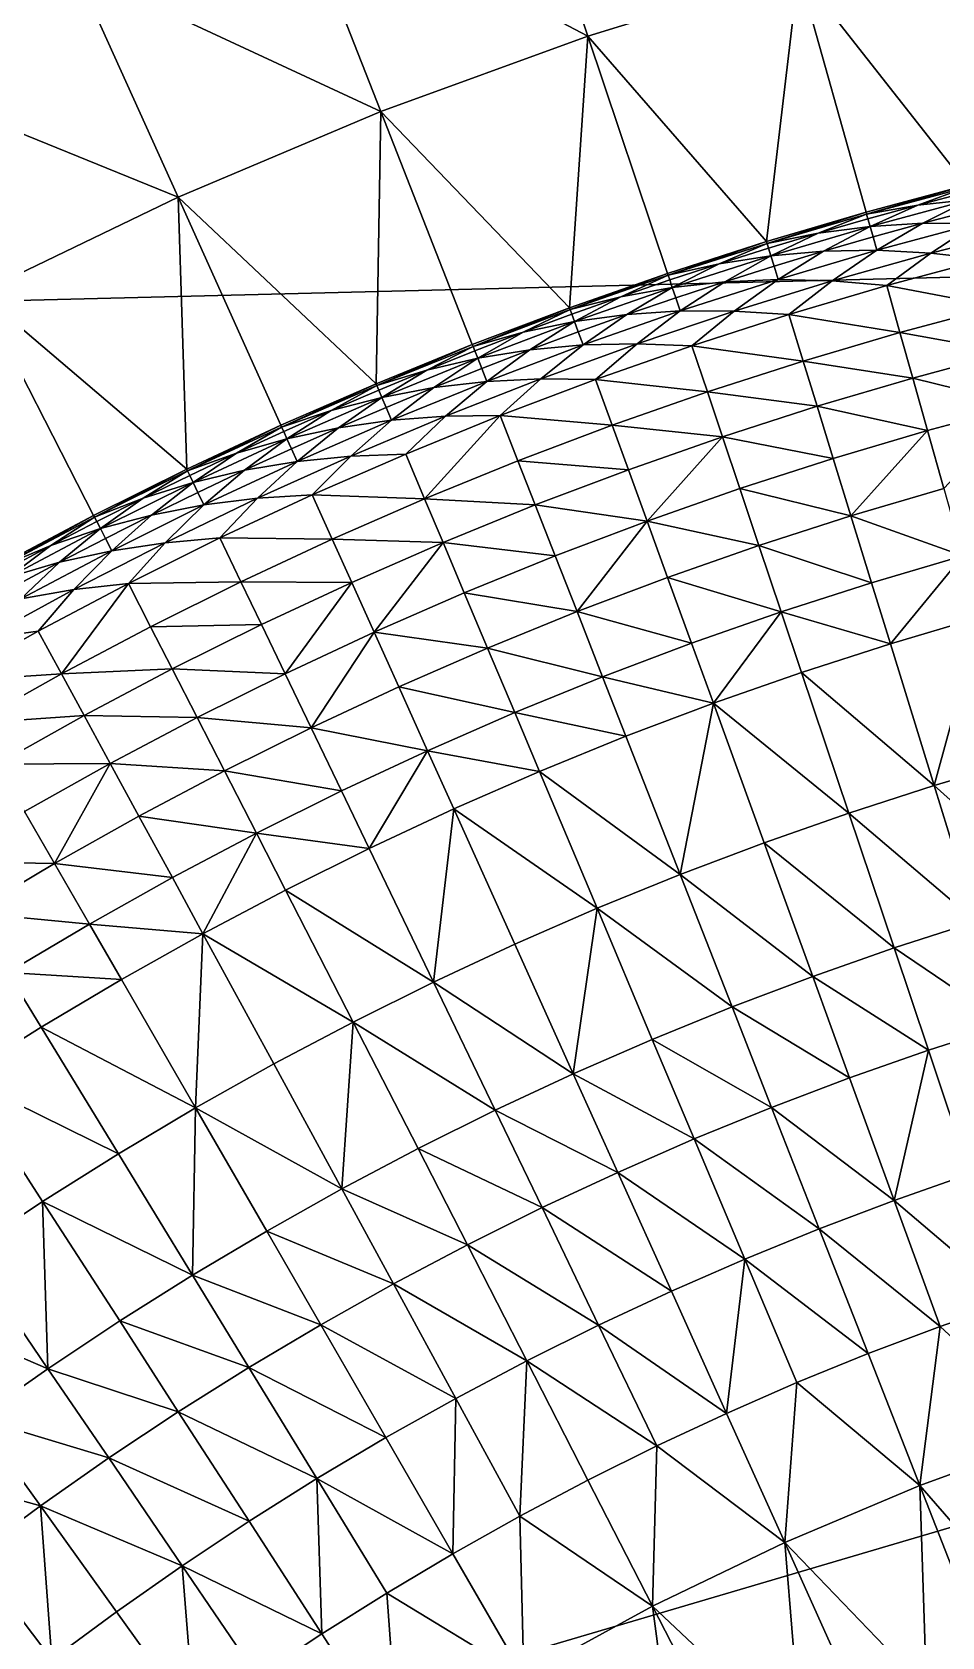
# Model space of a CAD drawing. Header units: millimetres. Extents: x -3250 to 5350, y -3250 to 3250.
# Drawn here: x -1177 to -632, y 1552 to 2515 of the extents above; entities that cross this region are included whole.
import ezdxf

# ---------------------------------------------------------------- set-up
doc = ezdxf.new("R2010")
doc.units = ezdxf.units.MM
doc.header["$MEASUREMENT"] = 0
doc.layers.add('MESH_3D', color=2, linetype='CONTINUOUS')

msp = doc.modelspace()

# ---------------------------------------------------------------- linework, layer by layer
at = {"layer": 'MESH_3D'}
for points in [[(2150.48, 2436.79, 32500), (0, 3250, 32500), (-643.97, 3185.56, 32500)], [(-643.97, 3185.56, 32500), (-1410.12, 2928.15, 32500), (-2269.27, 2326.57, 32500)], [(2150.48, 2436.79, 32500), (-643.97, 3185.56, 32500), (-2269.27, 2326.57, 32500)], [(-1022.95, 2606.45, 24400), (-891.76, 2654.2, 24400), (-843.99, 2512.01, 24200)], [(-891.76, 2654.2, 24400), (-717.73, 2550.95, 24200), (-843.99, 2512.01, 24200)], [(-1345.82, 2625.12, 24600), (-1151.6, 2552.22, 24400), (-1277.39, 2491.64, 24400)], [(-1151.6, 2552.22, 24400), (-1022.95, 2606.45, 24400), (-968.15, 2466.82, 24200)], [(-1022.95, 2606.45, 24400), (-843.99, 2512.01, 24200), (-968.15, 2466.82, 24200)], [(-717.73, 2550.95, 24200), (-589.68, 2583.56, 24200), (-616.89, 2422.69, 24000)], [(-1277.39, 2491.64, 24400), (-1151.6, 2552.22, 24400), (-1089.91, 2415.49, 24200)], [(-1151.6, 2552.22, 24400), (-968.15, 2466.82, 24200), (-1089.91, 2415.49, 24200)], [(-843.99, 2512.01, 24200), (-717.73, 2550.95, 24200), (-736.89, 2388.93, 24000)], [(-717.73, 2550.95, 24200), (-677.1, 2406.56, 24000), (-736.89, 2388.93, 24000)], [(-717.73, 2550.95, 24200), (-616.89, 2422.69, 24000), (-677.1, 2406.56, 24000)], [(-968.15, 2466.82, 24200), (-843.99, 2512.01, 24200), (-855.05, 2349.23, 24000)], [(-843.99, 2512.01, 24200), (-796.22, 2369.82, 24000), (-855.05, 2349.23, 24000)], [(-843.99, 2512.01, 24200), (-736.89, 2388.93, 24000), (-796.22, 2369.82, 24000)], [(-1277.39, 2491.64, 24400), (-1089.91, 2415.49, 24200), (-1208.96, 2358.16, 24200)], [(-1089.91, 2415.49, 24200), (-968.15, 2466.82, 24200), (-971.09, 2303.69, 24000)], [(-968.15, 2466.82, 24200), (-913.35, 2327.18, 24000), (-971.09, 2303.69, 24000)], [(-968.15, 2466.82, 24200), (-855.05, 2349.23, 24000), (-913.35, 2327.18, 24000)], [(2150.48, 2436.79, 32500), (-3128.53, 880.23, 32500), (-2326.57, -2269.27, 32500)], [(2150.48, 2436.79, 32500), (-2269.27, 2326.57, 32500), (-3128.53, 880.23, 32500)], [(2150.48, 2436.79, 32500), (-2326.57, -2269.27, 32500), (3105.61, 957.95, 32500)], [(-1208.96, 2358.16, 24200), (-1089.91, 2415.49, 24200), (-1084.71, 2252.42, 24000)], [(-1089.91, 2415.49, 24200), (-971.09, 2303.69, 24000), (-1028.22, 2278.76, 24000)], [(-1089.91, 2415.49, 24200), (-1028.22, 2278.76, 24000), (-1084.71, 2252.42, 24000)], [(-676.78, 2405.42, -38.42), (-677.1, 2406.56), (-616.89, 2422.69)], [(-677.1, 2406.56, 24000), (-616.89, 2422.69, 24000), (-616.89, 2422.69)], [(-677.1, 2406.56, 24000), (-616.89, 2422.69), (-677.1, 2406.56)], [(-676.78, 2405.42, -38.42), (-616.89, 2422.69), (-616.6, 2421.55, -38.42)], [(-645.98, 2410.81, -71.93), (-676.78, 2405.42, -38.42), (-616.6, 2421.55, -38.42)], [(-645.98, 2410.81, -71.93), (-616.6, 2421.55, -38.42), (-615.87, 2418.68, -71.93)], [(-645.98, 2410.81, -71.93), (-615.87, 2418.68, -71.93), (-614.7, 2414.09, -105.25)], [(-736.54, 2387.8, -38.42), (-736.89, 2388.93), (-677.1, 2406.56)], [(-736.89, 2388.93, 24000), (-677.1, 2406.56, 24000), (-677.1, 2406.56)], [(-736.89, 2388.93, 24000), (-677.1, 2406.56), (-736.89, 2388.93)], [(-736.54, 2387.8, -38.42), (-677.1, 2406.56), (-676.78, 2405.42, -38.42)], [(-675.98, 2402.57, -71.93), (-676.78, 2405.42, -38.42), (-645.98, 2410.81, -71.93)], [(-675.98, 2402.57, -71.93), (-645.98, 2410.81, -71.93), (-674.7, 2398.01, -105.25)], [(-643.05, 2399.89, -138.74), (-674.7, 2398.01, -105.25), (-614.7, 2414.09, -105.25)], [(-645.98, 2410.81, -71.93), (-614.7, 2414.09, -105.25), (-674.7, 2398.01, -105.25)], [(-643.05, 2399.89, -138.74), (-614.7, 2414.09, -105.25), (-613.08, 2407.72, -138.74)], [(-643.05, 2399.89, -138.74), (-613.08, 2407.72, -138.74), (-611.04, 2399.69, -171.85)], [(-705.88, 2393.96, -71.93), (-736.54, 2387.8, -38.42), (-676.78, 2405.42, -38.42)], [(-702.68, 2383.12, -138.74), (-734.27, 2380.45, -105.25), (-674.7, 2398.01, -105.25)], [(-705.88, 2393.96, -71.93), (-674.7, 2398.01, -105.25), (-734.27, 2380.45, -105.25)], [(-705.88, 2393.96, -71.93), (-676.78, 2405.42, -38.42), (-675.98, 2402.57, -71.93)], [(-705.88, 2393.96, -71.93), (-675.98, 2402.57, -71.93), (-674.7, 2398.01, -105.25)], [(-702.68, 2383.12, -138.74), (-674.7, 2398.01, -105.25), (-672.92, 2391.69, -138.74)], [(-672.92, 2391.69, -138.74), (-674.7, 2398.01, -105.25), (-643.05, 2399.89, -138.74)], [(-672.92, 2391.69, -138.74), (-643.05, 2399.89, -138.74), (-670.67, 2383.71, -171.85)], [(-643.05, 2399.89, -138.74), (-611.04, 2399.69, -171.85), (-670.67, 2383.71, -171.85)], [(-638.26, 2382.04, -205.25), (-670.67, 2383.71, -171.85), (-611.04, 2399.69, -171.85)], [(-638.26, 2382.04, -205.25), (-611.04, 2399.69, -171.85), (-578.68, 2397.21, -205.25)], [(-638.26, 2382.04, -205.25), (-578.68, 2397.21, -205.25), (-605.6, 2378.33, -238.11)], [(-795.84, 2368.7, -38.42), (-796.22, 2369.82), (-736.89, 2388.93)], [(-796.22, 2369.82, 24000), (-736.89, 2388.93, 24000), (-736.89, 2388.93)], [(-796.22, 2369.82, 24000), (-736.89, 2388.93), (-796.22, 2369.82)], [(-795.84, 2368.7, -38.42), (-736.89, 2388.93), (-736.54, 2387.8, -38.42)], [(-765.34, 2375.62, -71.93), (-795.84, 2368.7, -38.42), (-736.54, 2387.8, -38.42)], [(-765.34, 2375.62, -71.93), (-736.54, 2387.8, -38.42), (-735.67, 2384.97, -71.93)], [(-735.67, 2384.97, -71.93), (-736.54, 2387.8, -38.42), (-705.88, 2393.96, -71.93)], [(-735.67, 2384.97, -71.93), (-705.88, 2393.96, -71.93), (-734.27, 2380.45, -105.25)], [(-702.68, 2383.12, -138.74), (-672.92, 2391.69, -138.74), (-670.67, 2383.71, -171.85)], [(-761.87, 2364.86, -138.74), (-793.39, 2361.4, -105.25), (-734.27, 2380.45, -105.25)], [(-765.34, 2375.62, -71.93), (-734.27, 2380.45, -105.25), (-793.39, 2361.4, -105.25)], [(-765.34, 2375.62, -71.93), (-735.67, 2384.97, -71.93), (-734.27, 2380.45, -105.25)], [(-761.87, 2364.86, -138.74), (-734.27, 2380.45, -105.25), (-732.33, 2374.17, -138.74)], [(-732.33, 2374.17, -138.74), (-734.27, 2380.45, -105.25), (-702.68, 2383.12, -138.74)], [(-732.33, 2374.17, -138.74), (-702.68, 2383.12, -138.74), (-729.89, 2366.25, -171.85)], [(-697.45, 2365.38, -205.25), (-729.89, 2366.25, -171.85), (-670.67, 2383.71, -171.85)], [(-702.68, 2383.12, -138.74), (-670.67, 2383.71, -171.85), (-729.89, 2366.25, -171.85)], [(-697.45, 2365.38, -205.25), (-670.67, 2383.71, -171.85), (-638.26, 2382.04, -205.25)], [(-697.45, 2365.38, -205.25), (-638.26, 2382.04, -205.25), (-664.7, 2362.5, -238.11)], [(-638.26, 2382.04, -205.25), (-605.6, 2378.33, -238.11), (-664.7, 2362.5, -238.11)], [(-664.7, 2362.5, -238.11), (-605.6, 2378.33, -238.11), (-598.39, 2350.04, -303.82)], [(-854.65, 2348.12, -38.42), (-855.05, 2349.23), (-796.22, 2369.82)], [(-855.05, 2349.23, 24000), (-796.22, 2369.82, 24000), (-796.22, 2369.82)], [(-855.05, 2349.23, 24000), (-796.22, 2369.82), (-855.05, 2349.23)], [(-854.65, 2348.12, -38.42), (-796.22, 2369.82), (-795.84, 2368.7, -38.42)], [(-824.33, 2355.8, -71.93), (-854.65, 2348.12, -38.42), (-795.84, 2368.7, -38.42)], [(-824.33, 2355.8, -71.93), (-795.84, 2368.7, -38.42), (-794.9, 2365.89, -71.93)], [(-794.9, 2365.89, -71.93), (-795.84, 2368.7, -38.42), (-765.34, 2375.62, -71.93)], [(-794.9, 2365.89, -71.93), (-765.34, 2375.62, -71.93), (-793.39, 2361.4, -105.25)], [(-761.87, 2364.86, -138.74), (-732.33, 2374.17, -138.74), (-729.89, 2366.25, -171.85)], [(-1208.96, 2358.16, 24200), (-1084.71, 2252.42, 24000), (-1140.53, 2224.68, 24000)], [(-1208.96, 2358.16, 24200), (-1140.53, 2224.68, 24000), (-1195.63, 2195.55, 24000)], [(-820.6, 2345.13, -138.74), (-852.01, 2340.89, -105.25), (-793.39, 2361.4, -105.25)], [(-824.33, 2355.8, -71.93), (-793.39, 2361.4, -105.25), (-852.01, 2340.89, -105.25)], [(-824.33, 2355.8, -71.93), (-794.9, 2365.89, -71.93), (-793.39, 2361.4, -105.25)], [(-820.6, 2345.13, -138.74), (-793.39, 2361.4, -105.25), (-791.3, 2355.18, -138.74)], [(-791.3, 2355.18, -138.74), (-793.39, 2361.4, -105.25), (-761.87, 2364.86, -138.74)], [(-791.3, 2355.18, -138.74), (-761.87, 2364.86, -138.74), (-788.66, 2347.31, -171.85)], [(-756.21, 2347.26, -205.25), (-788.66, 2347.31, -171.85), (-729.89, 2366.25, -171.85)], [(-761.87, 2364.86, -138.74), (-729.89, 2366.25, -171.85), (-788.66, 2347.31, -171.85)], [(-756.21, 2347.26, -205.25), (-729.89, 2366.25, -171.85), (-697.45, 2365.38, -205.25)], [(-756.21, 2347.26, -205.25), (-697.45, 2365.38, -205.25), (-723.4, 2345.19, -238.11)], [(-697.45, 2365.38, -205.25), (-664.7, 2362.5, -238.11), (-723.4, 2345.19, -238.11)], [(-723.4, 2345.19, -238.11), (-664.7, 2362.5, -238.11), (-656.8, 2334.39, -303.82)], [(-664.7, 2362.5, -238.11), (-598.39, 2350.04, -303.82), (-656.8, 2334.39, -303.82)], [(-912.92, 2326.09, -38.42), (-913.35, 2327.18), (-855.05, 2349.23)], [(-913.35, 2327.18, 24000), (-855.05, 2349.23, 24000), (-855.05, 2349.23)], [(-913.35, 2327.18, 24000), (-855.05, 2349.23), (-913.35, 2327.18)], [(-912.92, 2326.09, -38.42), (-855.05, 2349.23), (-854.65, 2348.12, -38.42)], [(-882.8, 2334.51, -71.93), (-912.92, 2326.09, -38.42), (-854.65, 2348.12, -38.42)], [(-882.8, 2334.51, -71.93), (-854.65, 2348.12, -38.42), (-853.63, 2345.34, -71.93)], [(-853.63, 2345.34, -71.93), (-854.65, 2348.12, -38.42), (-824.33, 2355.8, -71.93)], [(-853.63, 2345.34, -71.93), (-824.33, 2355.8, -71.93), (-852.01, 2340.89, -105.25)], [(-820.6, 2345.13, -138.74), (-791.3, 2355.18, -138.74), (-788.66, 2347.31, -171.85)], [(-656.8, 2334.39, -303.82), (-598.39, 2350.04, -303.82), (-591.39, 2322.52, -355.73)], [(-878.81, 2323.94, -138.74), (-910.11, 2318.92, -105.25), (-852.01, 2340.89, -105.25)], [(-882.8, 2334.51, -71.93), (-852.01, 2340.89, -105.25), (-910.11, 2318.92, -105.25)], [(-882.8, 2334.51, -71.93), (-853.63, 2345.34, -71.93), (-852.01, 2340.89, -105.25)], [(-878.81, 2323.94, -138.74), (-852.01, 2340.89, -105.25), (-849.77, 2334.72, -138.74)], [(-849.77, 2334.72, -138.74), (-852.01, 2340.89, -105.25), (-820.6, 2345.13, -138.74)], [(-849.77, 2334.72, -138.74), (-820.6, 2345.13, -138.74), (-846.93, 2326.92, -171.85)], [(-814.49, 2327.68, -205.25), (-846.93, 2326.92, -171.85), (-788.66, 2347.31, -171.85)], [(-820.6, 2345.13, -138.74), (-788.66, 2347.31, -171.85), (-846.93, 2326.92, -171.85)], [(-814.49, 2327.68, -205.25), (-788.66, 2347.31, -171.85), (-756.21, 2347.26, -205.25)], [(-814.49, 2327.68, -205.25), (-756.21, 2347.26, -205.25), (-781.64, 2326.43, -238.11)], [(-756.21, 2347.26, -205.25), (-723.4, 2345.19, -238.11), (-781.64, 2326.43, -238.11)], [(-781.64, 2326.43, -238.11), (-723.4, 2345.19, -238.11), (-714.79, 2317.29, -303.82)], [(-723.4, 2345.19, -238.11), (-656.8, 2334.39, -303.82), (-714.79, 2317.29, -303.82)], [(-911.84, 2323.33, -71.93), (-912.92, 2326.09, -38.42), (-882.8, 2334.51, -71.93)], [(-911.84, 2323.33, -71.93), (-882.8, 2334.51, -71.93), (-910.11, 2318.92, -105.25)], [(-878.81, 2323.94, -138.74), (-849.77, 2334.72, -138.74), (-846.93, 2326.92, -171.85)], [(-714.79, 2317.29, -303.82), (-656.8, 2334.39, -303.82), (-649.1, 2307.05, -355.73)], [(-656.8, 2334.39, -303.82), (-591.39, 2322.52, -355.73), (-649.1, 2307.05, -355.73)], [(-970.63, 2302.6, -38.42), (-971.09, 2303.69), (-913.35, 2327.18)], [(-971.09, 2303.69, 24000), (-913.35, 2327.18, 24000), (-913.35, 2327.18)], [(-971.09, 2303.69, 24000), (-913.35, 2327.18), (-971.09, 2303.69)], [(-970.63, 2302.6, -38.42), (-913.35, 2327.18), (-912.92, 2326.09, -38.42)], [(-940.73, 2311.78, -71.93), (-970.63, 2302.6, -38.42), (-912.92, 2326.09, -38.42)], [(-940.73, 2311.78, -71.93), (-912.92, 2326.09, -38.42), (-911.84, 2323.33, -71.93)], [(-940.73, 2311.78, -71.93), (-911.84, 2323.33, -71.93), (-910.11, 2318.92, -105.25)], [(-907.71, 2312.8, -138.74), (-910.11, 2318.92, -105.25), (-878.81, 2323.94, -138.74)], [(-907.71, 2312.8, -138.74), (-878.81, 2323.94, -138.74), (-904.68, 2305.09, -171.85)], [(-872.27, 2306.65, -205.25), (-904.68, 2305.09, -171.85), (-846.93, 2326.92, -171.85)], [(-878.81, 2323.94, -138.74), (-846.93, 2326.92, -171.85), (-904.68, 2305.09, -171.85)], [(-872.27, 2306.65, -205.25), (-814.49, 2327.68, -205.25), (-839.39, 2306.22, -238.11)], [(-872.27, 2306.65, -205.25), (-846.93, 2326.92, -171.85), (-814.49, 2327.68, -205.25)], [(-814.49, 2327.68, -205.25), (-781.64, 2326.43, -238.11), (-839.39, 2306.22, -238.11)], [(-839.39, 2306.22, -238.11), (-781.64, 2326.43, -238.11), (-772.34, 2298.75, -303.82)], [(-781.64, 2326.43, -238.11), (-714.79, 2317.29, -303.82), (-772.34, 2298.75, -303.82)], [(-649.1, 2307.05, -355.73), (-591.39, 2322.52, -355.73), (-583.32, 2290.83, -406.77)], [(-969.48, 2299.87, -71.93), (-970.63, 2302.6, -38.42), (-940.73, 2311.78, -71.93)], [(-969.48, 2299.87, -71.93), (-940.73, 2311.78, -71.93), (-967.64, 2295.51, -105.25)], [(-936.47, 2301.31, -138.74), (-967.64, 2295.51, -105.25), (-910.11, 2318.92, -105.25)], [(-940.73, 2311.78, -71.93), (-910.11, 2318.92, -105.25), (-967.64, 2295.51, -105.25)], [(-936.47, 2301.31, -138.74), (-910.11, 2318.92, -105.25), (-907.71, 2312.8, -138.74)], [(-936.47, 2301.31, -138.74), (-907.71, 2312.8, -138.74), (-904.68, 2305.09, -171.85)], [(-772.34, 2298.75, -303.82), (-714.79, 2317.29, -303.82), (-706.42, 2290.15, -355.73)], [(-714.79, 2317.29, -303.82), (-649.1, 2307.05, -355.73), (-706.42, 2290.15, -355.73)], [(-1027.73, 2277.69, -38.42), (-1028.22, 2278.76), (-971.09, 2303.69)], [(-1028.22, 2278.76, 24000), (-971.09, 2303.69, 24000), (-971.09, 2303.69)], [(-1028.22, 2278.76, 24000), (-971.09, 2303.69), (-1028.22, 2278.76)], [(-1027.73, 2277.69, -38.42), (-971.09, 2303.69), (-970.63, 2302.6, -38.42)], [(-998.07, 2287.61, -71.93), (-1027.73, 2277.69, -38.42), (-970.63, 2302.6, -38.42)], [(-998.07, 2287.61, -71.93), (-970.63, 2302.6, -38.42), (-969.48, 2299.87, -71.93)], [(-998.07, 2287.61, -71.93), (-969.48, 2299.87, -71.93), (-967.64, 2295.51, -105.25)], [(-965.09, 2289.46, -138.74), (-967.64, 2295.51, -105.25), (-936.47, 2301.31, -138.74)], [(-965.09, 2289.46, -138.74), (-936.47, 2301.31, -138.74), (-961.87, 2281.81, -171.85)], [(-929.5, 2284.19, -205.25), (-961.87, 2281.81, -171.85), (-904.68, 2305.09, -171.85)], [(-936.47, 2301.31, -138.74), (-904.68, 2305.09, -171.85), (-961.87, 2281.81, -171.85)], [(-929.5, 2284.19, -205.25), (-904.68, 2305.09, -171.85), (-872.27, 2306.65, -205.25)], [(-929.5, 2284.19, -205.25), (-872.27, 2306.65, -205.25), (-896.63, 2284.57, -238.11)], [(-872.27, 2306.65, -205.25), (-839.39, 2306.22, -238.11), (-896.63, 2284.57, -238.11)], [(-896.63, 2284.57, -238.11), (-839.39, 2306.22, -238.11), (-829.41, 2278.78, -303.82)], [(-839.39, 2306.22, -238.11), (-772.34, 2298.75, -303.82), (-829.41, 2278.78, -303.82)], [(-706.42, 2290.15, -355.73), (-649.1, 2307.05, -355.73), (-640.25, 2275.57, -406.77)], [(-649.1, 2307.05, -355.73), (-583.32, 2290.83, -406.77), (-640.25, 2275.57, -406.77)], [(-993.55, 2277.25, -138.74), (-1024.57, 2270.67, -105.25), (-967.64, 2295.51, -105.25)], [(-998.07, 2287.61, -71.93), (-967.64, 2295.51, -105.25), (-1024.57, 2270.67, -105.25)], [(-993.55, 2277.25, -138.74), (-967.64, 2295.51, -105.25), (-965.09, 2289.46, -138.74)], [(-829.41, 2278.78, -303.82), (-772.34, 2298.75, -303.82), (-763.29, 2271.83, -355.73)], [(-772.34, 2298.75, -303.82), (-706.42, 2290.15, -355.73), (-763.29, 2271.83, -355.73)], [(-763.29, 2271.83, -355.73), (-706.42, 2290.15, -355.73), (-696.78, 2258.9, -406.77)], [(-706.42, 2290.15, -355.73), (-640.25, 2275.57, -406.77), (-696.78, 2258.9, -406.77)], [(-640.25, 2275.57, -406.77), (-583.32, 2290.83, -406.77), (-630.5, 2240.93, -455.71)], [(-1026.51, 2274.99, -71.93), (-1027.73, 2277.69, -38.42), (-998.07, 2287.61, -71.93)], [(-1026.51, 2274.99, -71.93), (-998.07, 2287.61, -71.93), (-1024.57, 2270.67, -105.25)], [(-986.16, 2260.3, -205.25), (-1018.45, 2257.13, -171.85), (-961.87, 2281.81, -171.85)], [(-993.55, 2277.25, -138.74), (-961.87, 2281.81, -171.85), (-1018.45, 2257.13, -171.85)], [(-993.55, 2277.25, -138.74), (-965.09, 2289.46, -138.74), (-961.87, 2281.81, -171.85)], [(-986.16, 2260.3, -205.25), (-961.87, 2281.81, -171.85), (-929.5, 2284.19, -205.25)], [(-986.16, 2260.3, -205.25), (-929.5, 2284.19, -205.25), (-953.31, 2261.51, -238.11)], [(-953.31, 2261.51, -238.11), (-896.63, 2284.57, -238.11), (-941.97, 2234.61, -303.82)], [(-929.5, 2284.19, -205.25), (-896.63, 2284.57, -238.11), (-953.31, 2261.51, -238.11)], [(-896.63, 2284.57, -238.11), (-885.96, 2257.4, -303.82), (-941.97, 2234.61, -303.82)], [(-896.63, 2284.57, -238.11), (-829.41, 2278.78, -303.82), (-885.96, 2257.4, -303.82)], [(-1084.2, 2251.36, -38.42), (-1084.71, 2252.42), (-1028.22, 2278.76)], [(-1084.71, 2252.42, 24000), (-1028.22, 2278.76, 24000), (-1028.22, 2278.76)], [(-1084.71, 2252.42, 24000), (-1028.22, 2278.76), (-1084.71, 2252.42)], [(-1084.2, 2251.36, -38.42), (-1028.22, 2278.76), (-1027.73, 2277.69, -38.42)], [(-1054.79, 2262.01, -71.93), (-1084.2, 2251.36, -38.42), (-1027.73, 2277.69, -38.42)], [(-1054.79, 2262.01, -71.93), (-1027.73, 2277.69, -38.42), (-1026.51, 2274.99, -71.93)], [(-1054.79, 2262.01, -71.93), (-1026.51, 2274.99, -71.93), (-1024.57, 2270.67, -105.25)], [(-1021.86, 2264.68, -138.74), (-1024.57, 2270.67, -105.25), (-993.55, 2277.25, -138.74)], [(-1021.86, 2264.68, -138.74), (-993.55, 2277.25, -138.74), (-1018.45, 2257.13, -171.85)], [(-885.96, 2257.4, -303.82), (-829.41, 2278.78, -303.82), (-819.7, 2252.09, -355.73)], [(-829.41, 2278.78, -303.82), (-763.29, 2271.83, -355.73), (-819.7, 2252.09, -355.73)], [(-819.7, 2252.09, -355.73), (-763.29, 2271.83, -355.73), (-808.51, 2221.36, -406.77)], [(-763.29, 2271.83, -355.73), (-752.88, 2240.83, -406.77), (-808.51, 2221.36, -406.77)], [(-763.29, 2271.83, -355.73), (-696.78, 2258.9, -406.77), (-752.88, 2240.83, -406.77)], [(-696.78, 2258.9, -406.77), (-640.25, 2275.57, -406.77), (-686.17, 2224.52, -455.71)], [(-640.25, 2275.57, -406.77), (-630.5, 2240.93, -455.71), (-686.17, 2224.52, -455.71)], [(-1082.91, 2248.69, -71.93), (-1084.2, 2251.36, -38.42), (-1054.79, 2262.01, -71.93)], [(-1082.91, 2248.69, -71.93), (-1054.79, 2262.01, -71.93), (-1080.86, 2244.42, -105.25)], [(-1050.02, 2251.77, -138.74), (-1080.86, 2244.42, -105.25), (-1024.57, 2270.67, -105.25)], [(-1054.79, 2262.01, -71.93), (-1024.57, 2270.67, -105.25), (-1080.86, 2244.42, -105.25)], [(-1050.02, 2251.77, -138.74), (-1024.57, 2270.67, -105.25), (-1021.86, 2264.68, -138.74)], [(-1050.02, 2251.77, -138.74), (-1021.86, 2264.68, -138.74), (-1018.45, 2257.13, -171.85)], [(-1009.39, 2237.04, -238.11), (-953.31, 2261.51, -238.11), (-941.97, 2234.61, -303.82)], [(-986.16, 2260.3, -205.25), (-953.31, 2261.51, -238.11), (-1009.39, 2237.04, -238.11)], [(-1139.99, 2223.63, -38.42), (-1140.53, 2224.68), (-1084.71, 2252.42)], [(-1140.53, 2224.68, 24000), (-1084.71, 2252.42, 24000), (-1084.71, 2252.42)], [(-1140.53, 2224.68, 24000), (-1084.71, 2252.42), (-1140.53, 2224.68)], [(-1139.99, 2223.63, -38.42), (-1084.71, 2252.42), (-1084.2, 2251.36, -38.42)], [(-1078.01, 2238.5, -138.74), (-1080.86, 2244.42, -105.25), (-1050.02, 2251.77, -138.74)], [(-1078.01, 2238.5, -138.74), (-1050.02, 2251.77, -138.74), (-1074.41, 2231.03, -171.85)], [(-1042.2, 2235.02, -205.25), (-1074.41, 2231.03, -171.85), (-1018.45, 2257.13, -171.85)], [(-1050.02, 2251.77, -138.74), (-1018.45, 2257.13, -171.85), (-1074.41, 2231.03, -171.85)], [(-1042.2, 2235.02, -205.25), (-986.16, 2260.3, -205.25), (-1009.39, 2237.04, -238.11)], [(-1042.2, 2235.02, -205.25), (-1018.45, 2257.13, -171.85), (-986.16, 2260.3, -205.25)], [(-941.97, 2234.61, -303.82), (-885.96, 2257.4, -303.82), (-875.59, 2230.96, -355.73)], [(-885.96, 2257.4, -303.82), (-819.7, 2252.09, -355.73), (-875.59, 2230.96, -355.73)], [(-875.59, 2230.96, -355.73), (-819.7, 2252.09, -355.73), (-808.51, 2221.36, -406.77)], [(-752.88, 2240.83, -406.77), (-696.78, 2258.9, -406.77), (-686.17, 2224.52, -455.71)], [(-1110.86, 2235.01, -71.93), (-1139.99, 2223.63, -38.42), (-1084.2, 2251.36, -38.42)], [(-1105.83, 2224.89, -138.74), (-1136.48, 2216.78, -105.25), (-1080.86, 2244.42, -105.25)], [(-1110.86, 2235.01, -71.93), (-1080.86, 2244.42, -105.25), (-1136.48, 2216.78, -105.25)], [(-1110.86, 2235.01, -71.93), (-1084.2, 2251.36, -38.42), (-1082.91, 2248.69, -71.93)], [(-1110.86, 2235.01, -71.93), (-1082.91, 2248.69, -71.93), (-1080.86, 2244.42, -105.25)], [(-1105.83, 2224.89, -138.74), (-1080.86, 2244.42, -105.25), (-1078.01, 2238.5, -138.74)], [(-1138.64, 2220.99, -71.93), (-1139.99, 2223.63, -38.42), (-1110.86, 2235.01, -71.93)], [(-1138.64, 2220.99, -71.93), (-1110.86, 2235.01, -71.93), (-1136.48, 2216.78, -105.25)], [(-1105.83, 2224.89, -138.74), (-1078.01, 2238.5, -138.74), (-1074.41, 2231.03, -171.85)], [(-1097.6, 2208.34, -205.25), (-1074.41, 2231.03, -171.85), (-1042.2, 2235.02, -205.25)], [(-1097.6, 2208.34, -205.25), (-1042.2, 2235.02, -205.25), (-1064.85, 2211.18, -238.11)], [(-1064.85, 2211.18, -238.11), (-1009.39, 2237.04, -238.11), (-997.38, 2210.43, -303.82)], [(-1042.2, 2235.02, -205.25), (-1009.39, 2237.04, -238.11), (-1064.85, 2211.18, -238.11)], [(-1009.39, 2237.04, -238.11), (-941.97, 2234.61, -303.82), (-997.38, 2210.43, -303.82)], [(-997.38, 2210.43, -303.82), (-941.97, 2234.61, -303.82), (-930.93, 2208.44, -355.73)], [(-941.97, 2234.61, -303.82), (-875.59, 2230.96, -355.73), (-930.93, 2208.44, -355.73)], [(-808.51, 2221.36, -406.77), (-752.88, 2240.83, -406.77), (-741.42, 2206.72, -455.71)], [(-752.88, 2240.83, -406.77), (-686.17, 2224.52, -455.71), (-741.42, 2206.72, -455.71)], [(-686.17, 2224.52, -455.71), (-630.5, 2240.93, -455.71), (-619.13, 2200.5, -506.08)], [(-1195.07, 2194.52, -38.42), (-1195.63, 2195.55), (-1140.53, 2224.68)], [(-1195.63, 2195.55, 24000), (-1140.53, 2224.68, 24000), (-1140.53, 2224.68)], [(-1195.63, 2195.55, 24000), (-1140.53, 2224.68), (-1195.63, 2195.55)], [(-1195.07, 2194.52, -38.42), (-1140.53, 2224.68), (-1139.99, 2223.63, -38.42)], [(-1166.24, 2206.63, -71.93), (-1195.07, 2194.52, -38.42), (-1139.99, 2223.63, -38.42)], [(-1166.24, 2206.63, -71.93), (-1139.99, 2223.63, -38.42), (-1138.64, 2220.99, -71.93)], [(-1133.48, 2210.93, -138.74), (-1136.48, 2216.78, -105.25), (-1105.83, 2224.89, -138.74)], [(-1133.48, 2210.93, -138.74), (-1105.83, 2224.89, -138.74), (-1129.7, 2203.55, -171.85)], [(-1097.6, 2208.34, -205.25), (-1129.7, 2203.55, -171.85), (-1074.41, 2231.03, -171.85)], [(-1105.83, 2224.89, -138.74), (-1074.41, 2231.03, -171.85), (-1129.7, 2203.55, -171.85)], [(-930.93, 2208.44, -355.73), (-875.59, 2230.96, -355.73), (-863.64, 2200.52, -406.77)], [(-875.59, 2230.96, -355.73), (-808.51, 2221.36, -406.77), (-863.64, 2200.52, -406.77)], [(-741.42, 2206.72, -455.71), (-686.17, 2224.52, -455.71), (-673.79, 2184.38, -506.08)], [(-686.17, 2224.52, -455.71), (-619.13, 2200.5, -506.08), (-673.79, 2184.38, -506.08)], [(-1160.95, 2196.63, -138.74), (-1191.39, 2187.76, -105.25), (-1136.48, 2216.78, -105.25)], [(-1166.24, 2206.63, -71.93), (-1136.48, 2216.78, -105.25), (-1191.39, 2187.76, -105.25)], [(-1166.24, 2206.63, -71.93), (-1138.64, 2220.99, -71.93), (-1136.48, 2216.78, -105.25)], [(-1160.95, 2196.63, -138.74), (-1136.48, 2216.78, -105.25), (-1133.48, 2210.93, -138.74)], [(-863.64, 2200.52, -406.77), (-808.51, 2221.36, -406.77), (-850.49, 2167.02, -455.71)], [(-808.51, 2221.36, -406.77), (-796.2, 2187.55, -455.71), (-850.49, 2167.02, -455.71)], [(-808.51, 2221.36, -406.77), (-741.42, 2206.72, -455.71), (-796.2, 2187.55, -455.71)], [(-1193.65, 2191.92, -71.93), (-1195.07, 2194.52, -38.42), (-1166.24, 2206.63, -71.93)], [(-1193.65, 2191.92, -71.93), (-1166.24, 2206.63, -71.93), (-1191.39, 2187.76, -105.25)], [(-1152.32, 2180.29, -205.25), (-1184.28, 2174.71, -171.85), (-1129.7, 2203.55, -171.85)], [(-1160.95, 2196.63, -138.74), (-1129.7, 2203.55, -171.85), (-1184.28, 2174.71, -171.85)], [(-1160.95, 2196.63, -138.74), (-1133.48, 2210.93, -138.74), (-1129.7, 2203.55, -171.85)], [(-1152.32, 2180.29, -205.25), (-1097.6, 2208.34, -205.25), (-1119.64, 2183.95, -238.11)], [(-1152.32, 2180.29, -205.25), (-1129.7, 2203.55, -171.85), (-1097.6, 2208.34, -205.25)], [(-1119.64, 2183.95, -238.11), (-1064.85, 2211.18, -238.11), (-1052.18, 2184.88, -303.82)], [(-1097.6, 2208.34, -205.25), (-1064.85, 2211.18, -238.11), (-1119.64, 2183.95, -238.11)], [(-1064.85, 2211.18, -238.11), (-997.38, 2210.43, -303.82), (-1052.18, 2184.88, -303.82)], [(-1052.18, 2184.88, -303.82), (-997.38, 2210.43, -303.82), (-985.7, 2184.54, -355.73)], [(-997.38, 2210.43, -303.82), (-930.93, 2208.44, -355.73), (-985.7, 2184.54, -355.73)], [(-985.7, 2184.54, -355.73), (-930.93, 2208.44, -355.73), (-972.25, 2154.73, -406.77)], [(-930.93, 2208.44, -355.73), (-918.23, 2178.3, -406.77), (-972.25, 2154.73, -406.77)], [(-930.93, 2208.44, -355.73), (-863.64, 2200.52, -406.77), (-918.23, 2178.3, -406.77)], [(-796.2, 2187.55, -455.71), (-741.42, 2206.72, -455.71), (-728.04, 2166.91, -506.08)], [(-741.42, 2206.72, -455.71), (-673.79, 2184.38, -506.08), (-728.04, 2166.91, -506.08)], [(-1188.25, 2181.99, -138.74), (-1191.39, 2187.76, -105.25), (-1160.95, 2196.63, -138.74)], [(-1188.25, 2181.99, -138.74), (-1160.95, 2196.63, -138.74), (-1184.28, 2174.71, -171.85)], [(-918.23, 2178.3, -406.77), (-863.64, 2200.52, -406.77), (-850.49, 2167.02, -455.71)], [(-673.79, 2184.38, -506.08), (-619.13, 2200.5, -506.08), (-662.5, 2147.77, -547.31)], [(-619.13, 2200.5, -506.08), (-608.75, 2163.62, -547.31), (-662.5, 2147.77, -547.31)], [(-1119.64, 2183.95, -238.11), (-1052.18, 2184.88, -303.82), (-1106.32, 2157.97, -303.82)], [(-1106.32, 2157.97, -303.82), (-1052.18, 2184.88, -303.82), (-1039.86, 2159.29, -355.73)], [(-1052.18, 2184.88, -303.82), (-985.7, 2184.54, -355.73), (-1039.86, 2159.29, -355.73)], [(-1039.86, 2159.29, -355.73), (-985.7, 2184.54, -355.73), (-1025.67, 2129.82, -406.77)], [(-985.7, 2184.54, -355.73), (-972.25, 2154.73, -406.77), (-1025.67, 2129.82, -406.77)], [(-850.49, 2167.02, -455.71), (-796.2, 2187.55, -455.71), (-781.84, 2148.08, -506.08)], [(-796.2, 2187.55, -455.71), (-728.04, 2166.91, -506.08), (-781.84, 2148.08, -506.08)], [(-728.04, 2166.91, -506.08), (-673.79, 2184.38, -506.08), (-662.5, 2147.77, -547.31)], [(-1206.31, 2150.88, -205.25), (-1152.32, 2180.29, -205.25), (-1173.74, 2155.35, -238.11)], [(-1206.31, 2150.88, -205.25), (-1184.28, 2174.71, -171.85), (-1152.32, 2180.29, -205.25)], [(-1173.74, 2155.35, -238.11), (-1119.64, 2183.95, -238.11), (-1159.78, 2129.71, -303.82)], [(-1152.32, 2180.29, -205.25), (-1119.64, 2183.95, -238.11), (-1173.74, 2155.35, -238.11)], [(-1119.64, 2183.95, -238.11), (-1106.32, 2157.97, -303.82), (-1159.78, 2129.71, -303.82)], [(-972.25, 2154.73, -406.77), (-918.23, 2178.3, -406.77), (-904.25, 2145.14, -455.71)], [(-918.23, 2178.3, -406.77), (-850.49, 2167.02, -455.71), (-904.25, 2145.14, -455.71)], [(-904.25, 2145.14, -455.71), (-850.49, 2167.02, -455.71), (-835.15, 2127.92, -506.08)], [(-850.49, 2167.02, -455.71), (-781.84, 2148.08, -506.08), (-835.15, 2127.92, -506.08)], [(-781.84, 2148.08, -506.08), (-728.04, 2166.91, -506.08), (-768.73, 2112.08, -547.31)], [(-728.04, 2166.91, -506.08), (-715.84, 2130.58, -547.31), (-768.73, 2112.08, -547.31)], [(-728.04, 2166.91, -506.08), (-662.5, 2147.77, -547.31), (-715.84, 2130.58, -547.31)], [(-1159.78, 2129.71, -303.82), (-1106.32, 2157.97, -303.82), (-1093.37, 2132.69, -355.73)], [(-1106.32, 2157.97, -303.82), (-1039.86, 2159.29, -355.73), (-1093.37, 2132.69, -355.73)], [(-1093.37, 2132.69, -355.73), (-1039.86, 2159.29, -355.73), (-1025.67, 2129.82, -406.77)], [(-662.5, 2147.77, -547.31), (-608.75, 2163.62, -547.31), (-636.28, 2062.77, -630.5)], [(-608.75, 2163.62, -547.31), (-584.66, 2077.99, -630.5), (-636.28, 2062.77, -630.5)], [(-1227.11, 2125.42, -238.11), (-1173.74, 2155.35, -238.11), (-1159.78, 2129.71, -303.82)], [(-1206.31, 2150.88, -205.25), (-1173.74, 2155.35, -238.11), (-1227.11, 2125.42, -238.11)], [(-1025.67, 2129.82, -406.77), (-972.25, 2154.73, -406.77), (-1010.06, 2097.4, -455.71)], [(-972.25, 2154.73, -406.77), (-957.45, 2121.93, -455.71), (-1010.06, 2097.4, -455.71)], [(-972.25, 2154.73, -406.77), (-904.25, 2145.14, -455.71), (-957.45, 2121.93, -455.71)], [(-835.15, 2127.92, -506.08), (-781.84, 2148.08, -506.08), (-768.73, 2112.08, -547.31)], [(-715.84, 2130.58, -547.31), (-662.5, 2147.77, -547.31), (-636.28, 2062.77, -630.5)], [(-957.45, 2121.93, -455.71), (-904.25, 2145.14, -455.71), (-887.94, 2106.44, -506.08)], [(-904.25, 2145.14, -455.71), (-835.15, 2127.92, -506.08), (-887.94, 2106.44, -506.08)], [(-1227.11, 2125.42, -238.11), (-1159.78, 2129.71, -303.82), (-1212.52, 2100.14, -303.82)], [(-1212.52, 2100.14, -303.82), (-1159.78, 2129.71, -303.82), (-1146.2, 2104.77, -355.73)], [(-1159.78, 2129.71, -303.82), (-1093.37, 2132.69, -355.73), (-1146.2, 2104.77, -355.73)], [(-1146.2, 2104.77, -355.73), (-1093.37, 2132.69, -355.73), (-1078.45, 2103.59, -406.77)], [(-1093.37, 2132.69, -355.73), (-1025.67, 2129.82, -406.77), (-1078.45, 2103.59, -406.77)], [(-1078.45, 2103.59, -406.77), (-1025.67, 2129.82, -406.77), (-1010.06, 2097.4, -455.71)], [(-887.94, 2106.44, -506.08), (-835.15, 2127.92, -506.08), (-821.15, 2092.25, -547.31)], [(-835.15, 2127.92, -506.08), (-768.73, 2112.08, -547.31), (-821.15, 2092.25, -547.31)], [(-768.73, 2112.08, -547.31), (-715.84, 2130.58, -547.31), (-687.51, 2046.26, -630.5)], [(-715.84, 2130.58, -547.31), (-636.28, 2062.77, -630.5), (-687.51, 2046.26, -630.5)], [(-1010.06, 2097.4, -455.71), (-957.45, 2121.93, -455.71), (-940.18, 2083.65, -506.08)], [(-957.45, 2121.93, -455.71), (-887.94, 2106.44, -506.08), (-940.18, 2083.65, -506.08)], [(-821.15, 2092.25, -547.31), (-768.73, 2112.08, -547.31), (-788.65, 2009.45, -630.5)], [(-768.73, 2112.08, -547.31), (-738.31, 2028.49, -630.5), (-788.65, 2009.45, -630.5)], [(-768.73, 2112.08, -547.31), (-687.51, 2046.26, -630.5), (-738.31, 2028.49, -630.5)], [(-1212.52, 2100.14, -303.82), (-1146.2, 2104.77, -355.73), (-1198.31, 2075.54, -355.73)], [(-1198.31, 2075.54, -355.73), (-1146.2, 2104.77, -355.73), (-1130.56, 2076.05, -406.77)], [(-1146.2, 2104.77, -355.73), (-1078.45, 2103.59, -406.77), (-1130.56, 2076.05, -406.77)], [(-1130.56, 2076.05, -406.77), (-1078.45, 2103.59, -406.77), (-1062.03, 2071.57, -455.71)], [(-1078.45, 2103.59, -406.77), (-1010.06, 2097.4, -455.71), (-1062.03, 2071.57, -455.71)], [(-940.18, 2083.65, -506.08), (-887.94, 2106.44, -506.08), (-873.06, 2071.13, -547.31)], [(-887.94, 2106.44, -506.08), (-821.15, 2092.25, -547.31), (-873.06, 2071.13, -547.31)], [(-1062.03, 2071.57, -455.71), (-1010.06, 2097.4, -455.71), (-991.83, 2059.56, -506.08)], [(-1010.06, 2097.4, -455.71), (-940.18, 2083.65, -506.08), (-991.83, 2059.56, -506.08)], [(-873.06, 2071.13, -547.31), (-821.15, 2092.25, -547.31), (-788.65, 2009.45, -630.5)], [(-991.83, 2059.56, -506.08), (-940.18, 2083.65, -506.08), (-975.21, 2025.04, -547.31)], [(-940.18, 2083.65, -506.08), (-924.42, 2048.72, -547.31), (-975.21, 2025.04, -547.31)], [(-940.18, 2083.65, -506.08), (-873.06, 2071.13, -547.31), (-924.42, 2048.72, -547.31)], [(-1198.31, 2075.54, -355.73), (-1130.56, 2076.05, -406.77), (-1181.96, 2047.22, -406.77)], [(-1181.96, 2047.22, -406.77), (-1130.56, 2076.05, -406.77), (-1163.97, 2016.05, -455.71)], [(-1130.56, 2076.05, -406.77), (-1113.35, 2044.45, -455.71), (-1163.97, 2016.05, -455.71)], [(-1130.56, 2076.05, -406.77), (-1062.03, 2071.57, -455.71), (-1113.35, 2044.45, -455.71)], [(-1113.35, 2044.45, -455.71), (-1062.03, 2071.57, -455.71), (-1042.87, 2034.2, -506.08)], [(-1062.03, 2071.57, -455.71), (-991.83, 2059.56, -506.08), (-1042.87, 2034.2, -506.08)], [(-924.42, 2048.72, -547.31), (-873.06, 2071.13, -547.31), (-838.5, 1989.16, -630.5)], [(-873.06, 2071.13, -547.31), (-788.65, 2009.45, -630.5), (-838.5, 1989.16, -630.5)], [(-636.28, 2062.77, -630.5), (-584.66, 2077.99, -630.5), (-561.55, 1995.88, -698.41)], [(-1042.87, 2034.2, -506.08), (-991.83, 2059.56, -506.08), (-975.21, 2025.04, -547.31)], [(-687.51, 2046.26, -630.5), (-636.28, 2062.77, -630.5), (-611.14, 1981.26, -698.41)], [(-636.28, 2062.77, -630.5), (-561.55, 1995.88, -698.41), (-611.14, 1981.26, -698.41)], [(-1232.63, 2017.12, -406.77), (-1181.96, 2047.22, -406.77), (-1163.97, 2016.05, -455.71)], [(-1163.97, 2016.05, -455.71), (-1113.35, 2044.45, -455.71), (-1093.26, 2007.56, -506.08)], [(-1113.35, 2044.45, -455.71), (-1042.87, 2034.2, -506.08), (-1093.26, 2007.56, -506.08)], [(-975.21, 2025.04, -547.31), (-924.42, 2048.72, -547.31), (-936.61, 1944.9, -630.5)], [(-924.42, 2048.72, -547.31), (-887.83, 1967.64, -630.5), (-936.61, 1944.9, -630.5)], [(-924.42, 2048.72, -547.31), (-838.5, 1989.16, -630.5), (-887.83, 1967.64, -630.5)], [(-738.31, 2028.49, -630.5), (-687.51, 2046.26, -630.5), (-660.34, 1965.41, -698.41)], [(-687.51, 2046.26, -630.5), (-611.14, 1981.26, -698.41), (-660.34, 1965.41, -698.41)], [(-1093.26, 2007.56, -506.08), (-1042.87, 2034.2, -506.08), (-1074.94, 1973.91, -547.31)], [(-1042.87, 2034.2, -506.08), (-1025.39, 2000.1, -547.31), (-1074.94, 1973.91, -547.31)], [(-1042.87, 2034.2, -506.08), (-975.21, 2025.04, -547.31), (-1025.39, 2000.1, -547.31)], [(-1025.39, 2000.1, -547.31), (-975.21, 2025.04, -547.31), (-936.61, 1944.9, -630.5)], [(-788.65, 2009.45, -630.5), (-738.31, 2028.49, -630.5), (-709.14, 1948.34, -698.41)], [(-738.31, 2028.49, -630.5), (-660.34, 1965.41, -698.41), (-709.14, 1948.34, -698.41)], [(-1232.63, 2017.12, -406.77), (-1163.97, 2016.05, -455.71), (-1213.87, 1986.41, -455.71)], [(-1213.87, 1986.41, -455.71), (-1163.97, 2016.05, -455.71), (-1142.97, 1979.68, -506.08)], [(-1163.97, 2016.05, -455.71), (-1093.26, 2007.56, -506.08), (-1142.97, 1979.68, -506.08)], [(-1142.97, 1979.68, -506.08), (-1093.26, 2007.56, -506.08), (-1074.94, 1973.91, -547.31)], [(-838.5, 1989.16, -630.5), (-788.65, 2009.45, -630.5), (-757.49, 1930.05, -698.41)], [(-788.65, 2009.45, -630.5), (-709.14, 1948.34, -698.41), (-757.49, 1930.05, -698.41)], [(-1074.94, 1973.91, -547.31), (-1025.39, 2000.1, -547.31), (-984.81, 1920.94, -630.5)], [(-1025.39, 2000.1, -547.31), (-936.61, 1944.9, -630.5), (-984.81, 1920.94, -630.5)], [(-1213.87, 1986.41, -455.71), (-1142.97, 1979.68, -506.08), (-1191.97, 1950.57, -506.08)], [(-887.83, 1967.64, -630.5), (-838.5, 1989.16, -630.5), (-852.75, 1889.89, -698.41)], [(-838.5, 1989.16, -630.5), (-805.37, 1910.57, -698.41), (-852.75, 1889.89, -698.41)], [(-838.5, 1989.16, -630.5), (-757.49, 1930.05, -698.41), (-805.37, 1910.57, -698.41)], [(-1191.97, 1950.57, -506.08), (-1142.97, 1979.68, -506.08), (-1123.81, 1946.5, -547.31)], [(-1142.97, 1979.68, -506.08), (-1074.94, 1973.91, -547.31), (-1123.81, 1946.5, -547.31)], [(-1123.81, 1946.5, -547.31), (-1074.94, 1973.91, -547.31), (-1079.34, 1869.46, -630.5)], [(-1074.94, 1973.91, -547.31), (-1032.39, 1895.79, -630.5), (-1079.34, 1869.46, -630.5)], [(-1074.94, 1973.91, -547.31), (-984.81, 1920.94, -630.5), (-1032.39, 1895.79, -630.5)], [(-660.34, 1965.41, -698.41), (-611.14, 1981.26, -698.41), (-592.04, 1919.34, -744.25)], [(-936.61, 1944.9, -630.5), (-887.83, 1967.64, -630.5), (-852.75, 1889.89, -698.41)], [(-709.14, 1948.34, -698.41), (-660.34, 1965.41, -698.41), (-639.7, 1903.98, -744.25)], [(-660.34, 1965.41, -698.41), (-592.04, 1919.34, -744.25), (-639.7, 1903.98, -744.25)], [(-1191.97, 1950.57, -506.08), (-1171.99, 1917.88, -547.31), (-1219.44, 1888.06, -547.31)], [(-1191.97, 1950.57, -506.08), (-1123.81, 1946.5, -547.31), (-1171.99, 1917.88, -547.31)], [(-1171.99, 1917.88, -547.31), (-1123.81, 1946.5, -547.31), (-1079.34, 1869.46, -630.5)], [(-984.81, 1920.94, -630.5), (-936.61, 1944.9, -630.5), (-899.6, 1868.05, -698.41)], [(-936.61, 1944.9, -630.5), (-852.75, 1889.89, -698.41), (-899.6, 1868.05, -698.41)], [(-757.49, 1930.05, -698.41), (-709.14, 1948.34, -698.41), (-686.97, 1887.44, -744.25)], [(-709.14, 1948.34, -698.41), (-639.7, 1903.98, -744.25), (-686.97, 1887.44, -744.25)], [(-805.37, 1910.57, -698.41), (-757.49, 1930.05, -698.41), (-733.81, 1869.73, -744.25)], [(-757.49, 1930.05, -698.41), (-686.97, 1887.44, -744.25), (-733.81, 1869.73, -744.25)], [(-1219.44, 1888.06, -547.31), (-1171.99, 1917.88, -547.31), (-1125.61, 1841.97, -630.5)], [(-1171.99, 1917.88, -547.31), (-1079.34, 1869.46, -630.5), (-1125.61, 1841.97, -630.5)], [(-1032.39, 1895.79, -630.5), (-984.81, 1920.94, -630.5), (-991.6, 1820.88, -698.41)], [(-984.81, 1920.94, -630.5), (-945.9, 1845.04, -698.41), (-991.6, 1820.88, -698.41)], [(-984.81, 1920.94, -630.5), (-899.6, 1868.05, -698.41), (-945.9, 1845.04, -698.41)], [(-639.7, 1903.98, -744.25), (-592.04, 1919.34, -744.25), (-614.8, 1829.86, -794.3)], [(-852.75, 1889.89, -698.41), (-805.37, 1910.57, -698.41), (-780.2, 1850.85, -744.25)], [(-805.37, 1910.57, -698.41), (-733.81, 1869.73, -744.25), (-780.2, 1850.85, -744.25)], [(-1079.34, 1869.46, -630.5), (-1032.39, 1895.79, -630.5), (-991.6, 1820.88, -698.41)], [(-686.97, 1887.44, -744.25), (-639.7, 1903.98, -744.25), (-660.23, 1813.96, -794.3)], [(-639.7, 1903.98, -744.25), (-614.8, 1829.86, -794.3), (-660.23, 1813.96, -794.3)], [(-1219.44, 1888.06, -547.31), (-1125.61, 1841.97, -630.5), (-1171.18, 1813.34, -630.5)], [(-1219.44, 1888.06, -547.31), (-1171.18, 1813.34, -630.5), (-1216.02, 1783.58, -630.5)], [(-899.6, 1868.05, -698.41), (-852.75, 1889.89, -698.41), (-826.1, 1830.82, -744.25)], [(-852.75, 1889.89, -698.41), (-780.2, 1850.85, -744.25), (-826.1, 1830.82, -744.25)], [(-733.81, 1869.73, -744.25), (-686.97, 1887.44, -744.25), (-660.23, 1813.96, -794.3)], [(-1125.61, 1841.97, -630.5), (-1079.34, 1869.46, -630.5), (-1081.13, 1769.19, -698.41)], [(-1079.34, 1869.46, -630.5), (-1036.69, 1795.6, -698.41), (-1081.13, 1769.19, -698.41)], [(-1079.34, 1869.46, -630.5), (-991.6, 1820.88, -698.41), (-1036.69, 1795.6, -698.41)], [(-945.9, 1845.04, -698.41), (-899.6, 1868.05, -698.41), (-871.49, 1809.66, -744.25)], [(-899.6, 1868.05, -698.41), (-826.1, 1830.82, -744.25), (-871.49, 1809.66, -744.25)], [(-780.2, 1850.85, -744.25), (-733.81, 1869.73, -744.25), (-705.25, 1796.94, -794.3)], [(-733.81, 1869.73, -744.25), (-660.23, 1813.96, -794.3), (-705.25, 1796.94, -794.3)], [(-826.1, 1830.82, -744.25), (-780.2, 1850.85, -744.25), (-749.83, 1778.8, -794.3)], [(-780.2, 1850.85, -744.25), (-705.25, 1796.94, -794.3), (-749.83, 1778.8, -794.3)], [(-1171.18, 1813.34, -630.5), (-1125.61, 1841.97, -630.5), (-1081.13, 1769.19, -698.41)], [(-991.6, 1820.88, -698.41), (-945.9, 1845.04, -698.41), (-916.33, 1787.37, -744.25)], [(-945.9, 1845.04, -698.41), (-871.49, 1809.66, -744.25), (-916.33, 1787.37, -744.25)], [(-871.49, 1809.66, -744.25), (-826.1, 1830.82, -744.25), (-793.94, 1759.55, -794.3)], [(-826.1, 1830.82, -744.25), (-749.83, 1778.8, -794.3), (-793.94, 1759.55, -794.3)], [(-660.23, 1813.96, -794.3), (-614.8, 1829.86, -794.3), (-589.2, 1753.67, -840.76)], [(-1036.69, 1795.6, -698.41), (-991.6, 1820.88, -698.41), (-960.61, 1763.97, -744.25)], [(-991.6, 1820.88, -698.41), (-916.33, 1787.37, -744.25), (-960.61, 1763.97, -744.25)], [(-1216.02, 1783.58, -630.5), (-1171.18, 1813.34, -630.5), (-1167.97, 1713.1, -698.41)], [(-1171.18, 1813.34, -630.5), (-1124.9, 1741.69, -698.41), (-1167.97, 1713.1, -698.41)], [(-1171.18, 1813.34, -630.5), (-1081.13, 1769.19, -698.41), (-1124.9, 1741.69, -698.41)], [(-916.33, 1787.37, -744.25), (-871.49, 1809.66, -744.25), (-837.56, 1739.21, -794.3)], [(-871.49, 1809.66, -744.25), (-793.94, 1759.55, -794.3), (-837.56, 1739.21, -794.3)], [(-705.25, 1796.94, -794.3), (-660.23, 1813.96, -794.3), (-632.74, 1738.43, -840.76)], [(-660.23, 1813.96, -794.3), (-589.2, 1753.67, -840.76), (-632.74, 1738.43, -840.76)], [(-1081.13, 1769.19, -698.41), (-1036.69, 1795.6, -698.41), (-1004.29, 1739.47, -744.25)], [(-1036.69, 1795.6, -698.41), (-960.61, 1763.97, -744.25), (-1004.29, 1739.47, -744.25)], [(-749.83, 1778.8, -794.3), (-705.25, 1796.94, -794.3), (-675.88, 1722.12, -840.76)], [(-705.25, 1796.94, -794.3), (-632.74, 1738.43, -840.76), (-675.88, 1722.12, -840.76)], [(-1260.11, 1752.71, -630.5), (-1216.02, 1783.58, -630.5), (-1167.97, 1713.1, -698.41)], [(-960.61, 1763.97, -744.25), (-916.33, 1787.37, -744.25), (-880.66, 1717.79, -794.3)], [(-916.33, 1787.37, -744.25), (-837.56, 1739.21, -794.3), (-880.66, 1717.79, -794.3)], [(-793.94, 1759.55, -794.3), (-749.83, 1778.8, -794.3), (-760.88, 1686.29, -840.76)], [(-749.83, 1778.8, -794.3), (-718.6, 1704.73, -840.76), (-760.88, 1686.29, -840.76)], [(-749.83, 1778.8, -794.3), (-675.88, 1722.12, -840.76), (-718.6, 1704.73, -840.76)], [(-1124.9, 1741.69, -698.41), (-1081.13, 1769.19, -698.41), (-1047.34, 1713.9, -744.25)], [(-1081.13, 1769.19, -698.41), (-1004.29, 1739.47, -744.25), (-1047.34, 1713.9, -744.25)], [(-1004.29, 1739.47, -744.25), (-960.61, 1763.97, -744.25), (-923.21, 1695.3, -794.3)], [(-960.61, 1763.97, -744.25), (-880.66, 1717.79, -794.3), (-923.21, 1695.3, -794.3)], [(-1260.11, 1752.71, -630.5), (-1167.97, 1713.1, -698.41), (-1210.32, 1683.45, -698.41)], [(-837.56, 1739.21, -794.3), (-793.94, 1759.55, -794.3), (-760.88, 1686.29, -840.76)], [(-562.15, 1673.17, -885.22), (-632.74, 1738.43, -840.76), (-589.2, 1753.67, -840.76)], [(-1167.97, 1713.1, -698.41), (-1124.9, 1741.69, -698.41), (-1089.74, 1687.25, -744.25)], [(-1124.9, 1741.69, -698.41), (-1047.34, 1713.9, -744.25), (-1089.74, 1687.25, -744.25)], [(-1047.34, 1713.9, -744.25), (-1004.29, 1739.47, -744.25), (-965.19, 1671.76, -794.3)], [(-1004.29, 1739.47, -744.25), (-923.21, 1695.3, -794.3), (-965.19, 1671.76, -794.3)], [(-880.66, 1717.79, -794.3), (-837.56, 1739.21, -794.3), (-802.68, 1666.79, -840.76)], [(-837.56, 1739.21, -794.3), (-760.88, 1686.29, -840.76), (-802.68, 1666.79, -840.76)], [(-644.86, 1643.07, -885.22), (-675.88, 1722.12, -840.76), (-632.74, 1738.43, -840.76)], [(-644.86, 1643.07, -885.22), (-632.74, 1738.43, -840.76), (-562.15, 1673.17, -885.22)], [(-1210.32, 1683.45, -698.41), (-1167.97, 1713.1, -698.41), (-1131.47, 1659.56, -744.25)], [(-1167.97, 1713.1, -698.41), (-1089.74, 1687.25, -744.25), (-1131.47, 1659.56, -744.25)], [(-1089.74, 1687.25, -744.25), (-1047.34, 1713.9, -744.25), (-1006.57, 1647.17, -794.3)], [(-1047.34, 1713.9, -744.25), (-965.19, 1671.76, -794.3), (-1006.57, 1647.17, -794.3)], [(-923.21, 1695.3, -794.3), (-880.66, 1717.79, -794.3), (-884.77, 1624.71, -840.76)], [(-880.66, 1717.79, -794.3), (-843.99, 1646.26, -840.76), (-884.77, 1624.71, -840.76)], [(-880.66, 1717.79, -794.3), (-802.68, 1666.79, -840.76), (-843.99, 1646.26, -840.76)], [(-644.86, 1643.07, -885.22), (-718.6, 1704.73, -840.76), (-675.88, 1722.12, -840.76)], [(-725.96, 1608.88, -885.22), (-760.88, 1686.29, -840.76), (-718.6, 1704.73, -840.76)], [(-725.96, 1608.88, -885.22), (-718.6, 1704.73, -840.76), (-644.86, 1643.07, -885.22)], [(-965.19, 1671.76, -794.3), (-923.21, 1695.3, -794.3), (-925, 1602.15, -840.76)], [(-923.21, 1695.3, -794.3), (-884.77, 1624.71, -840.76), (-925, 1602.15, -840.76)], [(-1131.47, 1659.56, -744.25), (-1089.74, 1687.25, -744.25), (-1047.32, 1621.57, -794.3)], [(-1089.74, 1687.25, -744.25), (-1006.57, 1647.17, -794.3), (-1047.32, 1621.57, -794.3)], [(-725.96, 1608.88, -885.22), (-802.68, 1666.79, -840.76), (-760.88, 1686.29, -840.76)], [(-1251.91, 1652.75, -698.41), (-1210.32, 1683.45, -698.41), (-1172.49, 1630.84, -744.25)], [(-1210.32, 1683.45, -698.41), (-1131.47, 1659.56, -744.25), (-1172.49, 1630.84, -744.25)], [(-1006.57, 1647.17, -794.3), (-965.19, 1671.76, -794.3), (-925, 1602.15, -840.76)], [(-805.25, 1570.7, -885.22), (-843.99, 1646.26, -840.76), (-802.68, 1666.79, -840.76)], [(-805.25, 1570.7, -885.22), (-802.68, 1666.79, -840.76), (-725.96, 1608.88, -885.22)], [(-644.86, 1643.07, -885.22), (-562.15, 1673.17, -885.22), (-564.33, 1550.49, -939.08)], [(-1172.49, 1630.84, -744.25), (-1131.47, 1659.56, -744.25), (-1087.42, 1594.95, -794.3)], [(-1131.47, 1659.56, -744.25), (-1047.32, 1621.57, -794.3), (-1087.42, 1594.95, -794.3)], [(-1251.91, 1652.75, -698.41), (-1172.49, 1630.84, -744.25), (-1212.78, 1601.1, -744.25)], [(-1047.32, 1621.57, -794.3), (-1006.57, 1647.17, -794.3), (-1003.71, 1554.05, -840.76)], [(-1006.57, 1647.17, -794.3), (-925, 1602.15, -840.76), (-964.66, 1578.59, -840.76)], [(-1006.57, 1647.17, -794.3), (-964.66, 1578.59, -840.76), (-1003.71, 1554.05, -840.76)], [(-805.25, 1570.7, -885.22), (-884.77, 1624.71, -840.76), (-843.99, 1646.26, -840.76)], [(-725.96, 1608.88, -885.22), (-644.86, 1643.07, -885.22), (-640.92, 1520.44, -939.08)], [(-644.86, 1643.07, -885.22), (-564.33, 1550.49, -939.08), (-602.81, 1535.94, -939.08)], [(-644.86, 1643.07, -885.22), (-602.81, 1535.94, -939.08), (-640.92, 1520.44, -939.08)], [(-1212.78, 1601.1, -744.25), (-1172.49, 1630.84, -744.25), (-1165.57, 1538.77, -794.3)], [(-1172.49, 1630.84, -744.25), (-1087.42, 1594.95, -794.3), (-1126.85, 1567.35, -794.3)], [(-1172.49, 1630.84, -744.25), (-1126.85, 1567.35, -794.3), (-1165.57, 1538.77, -794.3)], [(-1087.42, 1594.95, -794.3), (-1047.32, 1621.57, -794.3), (-1003.71, 1554.05, -840.76)], [(-882.54, 1528.61, -885.22), (-925, 1602.15, -840.76), (-884.77, 1624.71, -840.76)], [(-882.54, 1528.61, -885.22), (-884.77, 1624.71, -840.76), (-805.25, 1570.7, -885.22)], [(-805.25, 1570.7, -885.22), (-725.96, 1608.88, -885.22), (-715.91, 1486.6, -939.08)], [(-725.96, 1608.88, -885.22), (-640.92, 1520.44, -939.08), (-678.62, 1503.98, -939.08)], [(-725.96, 1608.88, -885.22), (-678.62, 1503.98, -939.08), (-715.91, 1486.6, -939.08)], [(-1252.32, 1570.36, -744.25), (-1212.78, 1601.1, -744.25), (-1165.57, 1538.77, -794.3)], [(-882.54, 1528.61, -885.22), (-964.66, 1578.59, -840.76), (-925, 1602.15, -840.76)], [(-1126.85, 1567.35, -794.3), (-1087.42, 1594.95, -794.3), (-1079.93, 1502.09, -840.76)], [(-1087.42, 1594.95, -794.3), (-1003.71, 1554.05, -840.76), (-1042.14, 1528.54, -840.76)], [(-1087.42, 1594.95, -794.3), (-1042.14, 1528.54, -840.76), (-1079.93, 1502.09, -840.76)], [(-957.64, 1482.71, -885.22), (-1003.71, 1554.05, -840.76), (-964.66, 1578.59, -840.76)], [(-957.64, 1482.71, -885.22), (-964.66, 1578.59, -840.76), (-882.54, 1528.61, -885.22)], [(-1252.32, 1570.36, -744.25), (-1165.57, 1538.77, -794.3), (-1203.57, 1509.23, -794.3)], [(-882.54, 1528.61, -885.22), (-805.25, 1570.7, -885.22), (-789.12, 1449.07, -939.08)], [(-805.25, 1570.7, -885.22), (-715.91, 1486.6, -939.08), (-752.75, 1468.29, -939.08)], [(-805.25, 1570.7, -885.22), (-752.75, 1468.29, -939.08), (-789.12, 1449.07, -939.08)], [(-1165.57, 1538.77, -794.3), (-1126.85, 1567.35, -794.3), (-1079.93, 1502.09, -840.76)], [(-957.64, 1482.71, -885.22), (-1042.14, 1528.54, -840.76), (-1003.71, 1554.05, -840.76)]]:
    msp.add_3dface(points, dxfattribs=at)

doc.saveas('drawing.dxf')
